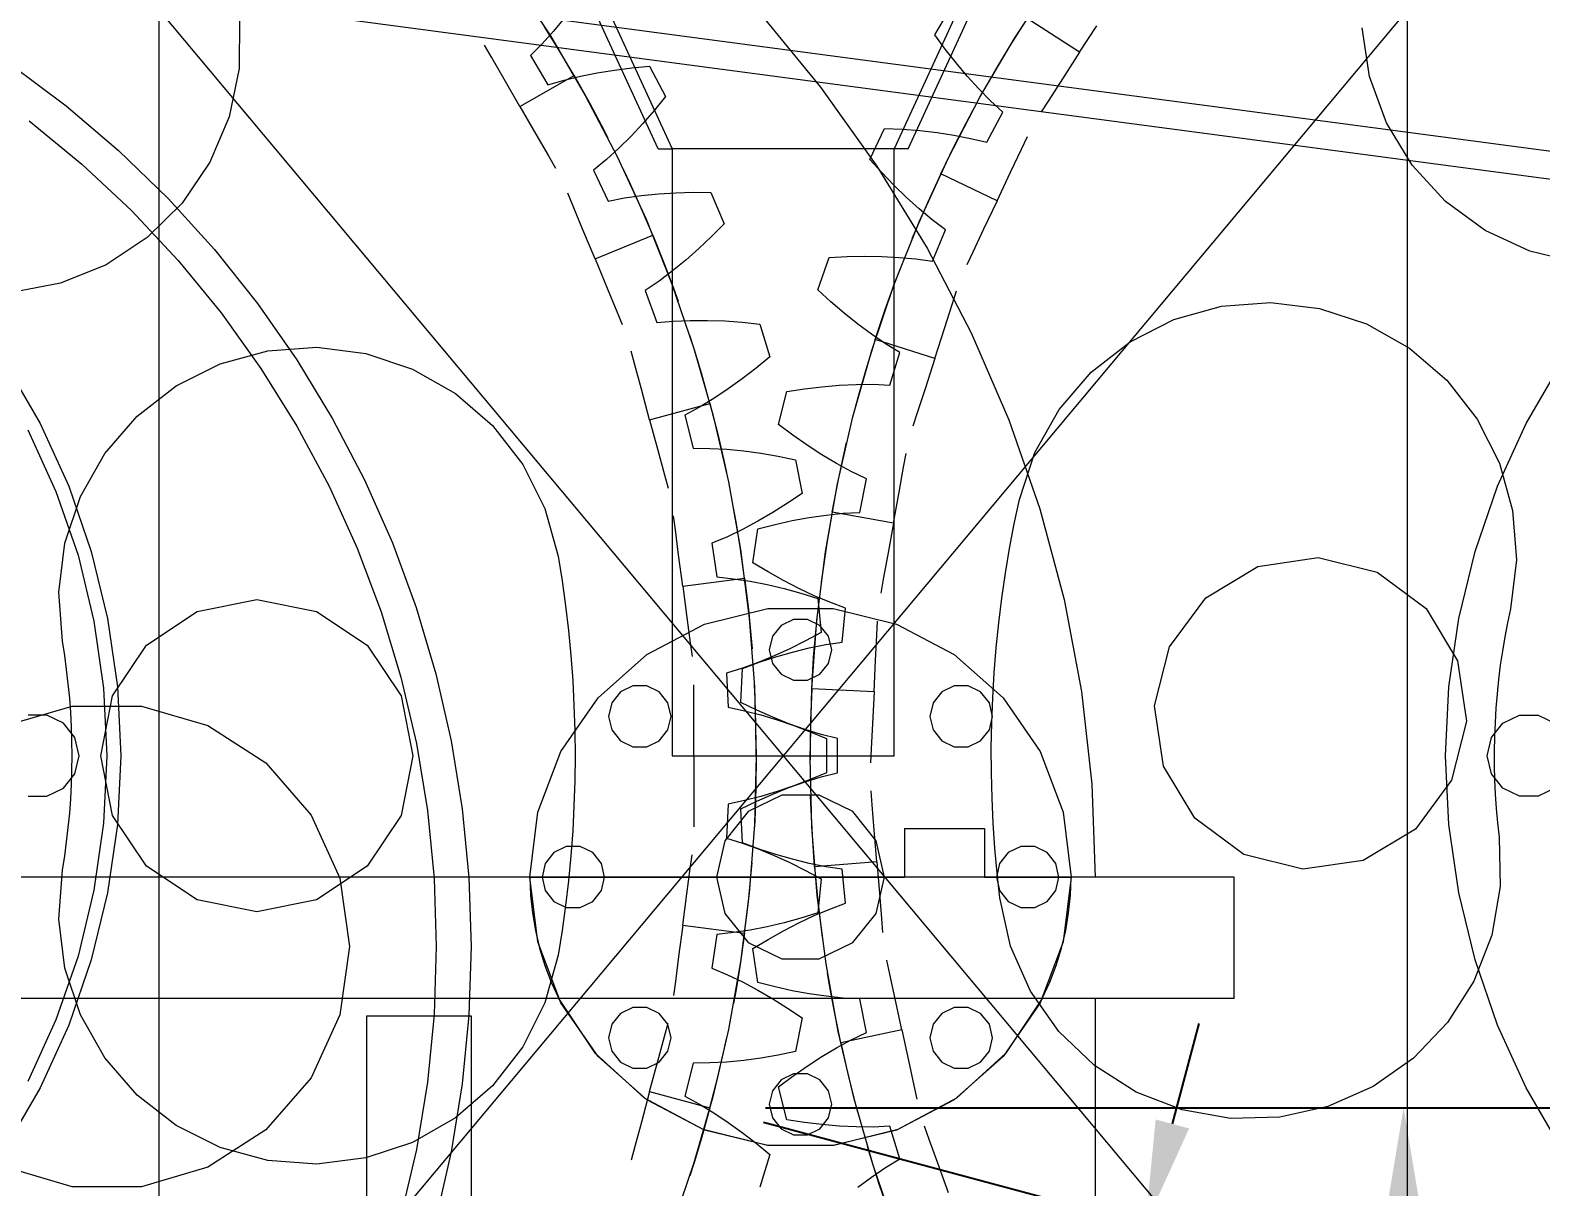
# Model space of a CAD drawing. Header units: millimetres. Extents: x -191664 to 191490, y -197311 to 10263.
# Drawn here: x 882.9 to 1318.4, y -183889.3 to -183555.8 of the extents above; entities that cross this region are included whole.
import ezdxf

# ---------------------------------------------------------------- set-up
doc = ezdxf.new("R2010")
doc.units = ezdxf.units.MM
doc.layers.add('R15_COTAS_TRANSPORTE_P', color=1, linetype='Continuous', lineweight=0)
doc.layers.add('R15_PRENSA_RECEPCION_P', color=2, linetype='Continuous', lineweight=0)
doc.dimstyles.new('PLANTA_20', dxfattribs={"dimtxt": 50, "dimasz": 30, "dimexe": 30, "dimexo": 16, "dimgap": 20, "dimtad": 1, "dimtih": 1, "dimtoh": 1, "dimdec": 1, "dimzin": 0, "dimdsep": 46, "dimcen": 0.09, "dimadec": 0, "dimazin": 0, "dimtfac": 1, "dimtdec": 4, "dimtofl": 0, "dimtmove": 0, "dimatfit": 3, "dimfxl": 1, "dimtolj": 1, "dimtzin": 0, "dimarcsym": 0})

# ---------------------------------------------------------------- blocks, each defined once
blk = doc.blocks.new('*D127')
at = {"layer": 'Defpoints', "color": 0, "transparency": 16777216}
for p in [(1078.88, -183866.52), (1078.88, -184220), (1278.88, -184220)]:
    blk.add_point(p, dxfattribs=at)
at = {"layer": 'R15_COTAS_TRANSPORTE_P', "color": 0, "lineweight": -2, "transparency": 16777216}
for p, q in [((1094.88, -183866.52), (1308.88, -183866.52)), ((1278.88, -183896.52), (1278.88, -184190)), ((1094.88, -184220), (1308.88, -184220))]:
    blk.add_line(p, q, dxfattribs=at)
at = {"layer": 'R15_COTAS_TRANSPORTE_P', "color": 0, "transparency": 16777216}
for points in [[(1273.88, -183896.52), (1283.88, -183896.52), (1278.88, -183866.52)], [(1273.88, -184190), (1283.88, -184190), (1278.88, -184220)]]:
    blk.add_solid(points, dxfattribs=at)
blk = doc.blocks.new('*D128')
at = {"layer": 'Defpoints', "color": 0, "transparency": 16777216}
for p in [(1078.88, -183866.52), (1063.36, -183924.48), (1188.93, -183958.12)]:
    blk.add_point(p, dxfattribs=at)
at = {"layer": 'R15_COTAS_TRANSPORTE_P', "color": 0, "lineweight": -2, "transparency": 16777216}
for p, q in [((1212.22, -183871.19), (1219.98, -183842.21)), ((1094.34, -183870.66), (1233.43, -183907.93)), ((1078.81, -183928.62), (1217.9, -183965.89)), ((1181.16, -183987.1), (1173.4, -184016.08))]:
    blk.add_line(p, q, dxfattribs=at)
at = {"layer": 'R15_COTAS_TRANSPORTE_P', "color": 0, "transparency": 16777216}
for points in [[(1207.39, -183869.9), (1217.05, -183872.48), (1204.45, -183900.17)], [(1176.33, -183985.81), (1185.99, -183988.4), (1188.93, -183958.12)]]:
    blk.add_solid(points, dxfattribs=at)
blk = doc.blocks.new('*D129')
at = {"layer": 'Defpoints', "color": 0, "transparency": 16777216}
for p in [(1078.88, -183866.52), (1078.88, -183924.48), (1358.88, -183924.48)]:
    blk.add_point(p, dxfattribs=at)
at = {"layer": 'R15_COTAS_TRANSPORTE_P', "color": 0, "lineweight": -2, "transparency": 16777216}
for p, q in [((1358.88, -183836.52), (1358.88, -183806.52)), ((1094.88, -183866.52), (1388.88, -183866.52)), ((1094.88, -183924.48), (1388.88, -183924.48)), ((1358.88, -183954.48), (1358.88, -183984.48))]:
    blk.add_line(p, q, dxfattribs=at)
at = {"layer": 'R15_COTAS_TRANSPORTE_P', "color": 0, "transparency": 16777216}
for points in [[(1353.88, -183836.52), (1363.88, -183836.52), (1358.88, -183866.52)], [(1353.88, -183954.48), (1363.88, -183954.48), (1358.88, -183924.48)]]:
    blk.add_solid(points, dxfattribs=at)
blk = doc.blocks.new('*D131')
at = {"layer": 'Defpoints', "color": 0, "transparency": 16777216}
for p in [(1100, -183968.15), (1139.8, -184162.66), (1104.62, -184212), (1304.62, -184212), (1304.62, -184212)]:
    blk.add_point(p, dxfattribs=at)
at = {"layer": 'R15_COTAS_TRANSPORTE_P', "color": 0, "lineweight": -2, "transparency": 16777216}
blk.add_arc((1304.62, -184212), 172.05, 140.0034, 169.9966, dxfattribs=at)
at = {"layer": 'R15_COTAS_TRANSPORTE_P', "color": 0, "transparency": 16777216}
for points in [[(1169.28, -184097.88), (1176.35, -184104.95), (1194.03, -184080.2)], [(1140.17, -184182.55), (1130.2, -184181.68), (1132.57, -184212)]]:
    blk.add_solid(points, dxfattribs=at)
blk = doc.blocks.new('*D133')
at = {"layer": 'Defpoints', "color": 0, "transparency": 16777216}
for p in [(439.69, -194147.98), (217.89, -194406.09), (-500, -194490), (-500, -194490), (500, -194490)]:
    blk.add_point(p, dxfattribs=at)
at = {"layer": 'R15_COTAS_TRANSPORTE_P', "color": 0, "lineweight": -2, "transparency": 16777216}
blk.add_arc((-500, -194490), 722.77, 2.37834, 17.62166, dxfattribs=at)
at = {"layer": 'R15_COTAS_TRANSPORTE_P', "color": 0, "transparency": 16777216}
for points in [[(184.12, -194272.81), (193.59, -194269.58), (179.18, -194242.8)], [(227.15, -194459.9), (217.15, -194460.11), (222.77, -194490)]]:
    blk.add_solid(points, dxfattribs=at)

msp = doc.modelspace()

# ---------------------------------------------------------------- linework, layer by layer
at = {"layer": 'R15_PRENSA_RECEPCION_P', "color": 8, "true_color": 0x6f7d84}
for p, q in [((1064, -183590), (981, -183410)), ((985, -183410), (1068, -183590)), ((1215, -183410), (1132, -183590)), ((1136, -183590), (1219, -183410)), ((1064, -183590), (1068, -183590)), ((1132, -183590), (1068, -183590)), ((1068, -183590), (1068, -183765)), ((1136, -183590), (1132, -183590)), ((1132, -183765), (1132, -183590)), ((1068, -183765), (1132, -183765))]:
    msp.add_line(p, q, dxfattribs=at)
at = {"layer": 'R15_PRENSA_RECEPCION_P', "color": 117, "true_color": 0x376c5b}
for p, q in [((2486.98, -183745.52), (740.67, -183513.69)), ((2485.92, -183753.45), (739.61, -183521.62))]:
    msp.add_line(p, q, dxfattribs=at)
at = {"layer": 'R15_PRENSA_RECEPCION_P', "color": 9, "true_color": 0xb9c3c2}
for p, q in [((1021.94, -183540.92), (1032.88, -183557.51)), ((1166.79, -183558.04), (1177.7, -183541.43)), ((920, -183550), (920, -183980)), ((920, -183550), (1280, -183980)), ((1280, -183550), (920, -183980)), ((1036.92, -183552.31), (1033.78, -183556.12)), ((1143.68, -183557.18), (1148.75, -183548.72)), ((1280, -183980), (1280, -183550)), ((943.21, -183552.66), (943.12, -183566.87)), ((1033.78, -183556.12), (1030.52, -183559.75)), ((1035.05, -183561.04), (1031.19, -183554.83)), ((1170.33, -183552.44), (1165.49, -183560.16)), ((1185.46, -183562.2), (1170.33, -183552.44)), ((1185.46, -183562.2), (1190.4, -183554.54)), ((1269.07, -183569.23), (1266.9, -183555.18)), ((1015.9, -183563.66), (1013.87, -183560.14)), ((1030.52, -183559.75), (1027.13, -183563.18)), ((1032.88, -183557.51), (1042.96, -183574.64)), ((1146.71, -183561.3), (1143.68, -183557.18)), ((1156.74, -183575.18), (1166.79, -183558.04)), ((1165.49, -183560.16), (1161.73, -183566.43)), ((1019.55, -183569.98), (1015.9, -183563.66)), ((1027.13, -183563.18), (1032.19, -183571.63)), ((1039.7, -183568.88), (1035.05, -183561.04)), ((1149.83, -183565.28), (1146.71, -183561.3)), ((1153.05, -183569.1), (1149.83, -183565.28)), ((1185.46, -183562.2), (1180.52, -183569.85)), ((877.36, -183565.75), (893.28, -183577.63)), ((943.12, -183566.87), (940.26, -183580.79)), ((1024.11, -183577.88), (1039.7, -183568.88)), ((1036.82, -183570.26), (1041.56, -183569.1)), ((1039.7, -183568.88), (1044.16, -183576.82)), ((1041.56, -183569.1), (1046.4, -183568.13)), ((1046.4, -183568.13), (1051.33, -183567.33)), ((1051.33, -183567.33), (1056.35, -183566.69)), ((1056.35, -183566.69), (1061.44, -183566.21)), ((1061.44, -183566.21), (1066.09, -183574.91)), ((1156.37, -183572.75), (1153.05, -183569.1)), ((1161.73, -183566.43), (1159.69, -183569.94)), ((1273.94, -183582.58), (1269.07, -183569.23)), ((1024.11, -183577.88), (1019.55, -183569.98)), ((1032.19, -183571.63), (1036.82, -183570.26)), ((1159.81, -183576.22), (1156.37, -183572.75)), ((1180.52, -183569.85), (1176.57, -183576)), ((893.28, -183577.63), (908.41, -183590.51)), ((1024.11, -183577.88), (1028.67, -183585.77)), ((1042.96, -183574.64), (1052.16, -183592.26)), ((1044.16, -183576.82), (1047.61, -183583.27)), ((1066.09, -183574.91), (1062.86, -183578.88)), ((1147.56, -183592.81), (1156.74, -183575.18)), ((1163.36, -183579.48), (1159.81, -183576.22)), ((1176.57, -183576), (1174.37, -183579.4)), ((882.63, -183581.99), (897.8, -183594.45)), ((940.26, -183580.79), (934.74, -183593.89)), ((1059.55, -183582.7), (1056.14, -183586.36)), ((1062.86, -183578.88), (1059.55, -183582.7)), ((1149.4, -183589.1), (1152.74, -183582.6)), ((1152.74, -183582.6), (1154.65, -183579.01)), ((1158.72, -183588.16), (1163.36, -183579.48)), ((1281.33, -183594.72), (1273.94, -183582.58)), ((1028.67, -183585.77), (1032.32, -183592.09)), ((1047.61, -183583.27), (1049.47, -183586.87)), ((1056.14, -183586.36), (1052.65, -183589.84)), ((1125.02, -183593.1), (1129.24, -183584.19)), ((1129.24, -183584.19), (1134.35, -183584.42)), ((1134.35, -183584.42), (1139.39, -183584.8)), ((1139.39, -183584.8), (1144.36, -183585.36)), ((1144.36, -183585.36), (1149.24, -183586.09)), ((1149.24, -183586.09), (1154.03, -183587.02)), ((1154.03, -183587.02), (1158.72, -183588.16)), ((1168.7, -183590.15), (1170.44, -183586.48)), ((908.41, -183590.51), (922.69, -183604.34)), ((1052.65, -183589.84), (1049.05, -183593.14)), ((1145.41, -183597.29), (1149.4, -183589.1)), ((1165.58, -183596.75), (1168.7, -183590.15)), ((897.8, -183594.45), (912.13, -183607.87)), ((934.74, -183593.89), (926.76, -183605.66)), ((1032.32, -183592.09), (1034.35, -183595.61)), ((1049.05, -183593.14), (1045.34, -183596.22)), ((1052.16, -183592.26), (1060.46, -183610.31)), ((1128.44, -183596.91), (1125.02, -183593.1)), ((1139.29, -183610.88), (1147.56, -183592.81)), ((1290.94, -183605.19), (1281.33, -183594.72)), ((1045.34, -183596.22), (1049.55, -183605.12)), ((1055.79, -183599.86), (1054.06, -183596.18)), ((1058.81, -183606.51), (1055.79, -183599.86)), ((1131.94, -183600.56), (1128.44, -183596.91)), ((1145.41, -183597.29), (1141.61, -183605.57)), ((1161.68, -183604.99), (1145.41, -183597.29)), ((1161.68, -183604.99), (1165.58, -183596.75)), ((922.69, -183604.34), (936.05, -183619.05)), ((1039.48, -183606.61), (1037.93, -183602.87)), ((1049.55, -183605.12), (1054.28, -183604.21)), ((1054.28, -183604.21), (1059.11, -183603.52)), ((1059.11, -183603.52), (1064.03, -183603.03)), ((1064.03, -183603.03), (1069.02, -183602.72)), ((1069.02, -183602.72), (1074.07, -183602.58)), ((1074.07, -183602.58), (1079.19, -183602.6)), ((1079.19, -183602.6), (1082.96, -183611.71)), ((1135.52, -183604.05), (1131.94, -183600.56)), ((1139.18, -183607.36), (1135.52, -183604.05)), ((912.13, -183607.87), (925.55, -183622.2)), ((926.76, -183605.66), (916.65, -183615.64)), ((1042.28, -183613.36), (1039.48, -183606.61)), ((1062.39, -183614.89), (1058.81, -183606.51)), ((1141.61, -183605.57), (1138.7, -183612.28)), ((1142.94, -183610.47), (1139.18, -183607.36)), ((1161.68, -183604.99), (1157.79, -183613.22)), ((1302.41, -183613.58), (1290.94, -183605.19)), ((1060.46, -183610.31), (1067.83, -183628.77)), ((1082.96, -183611.71), (1079.36, -183615.34)), ((1131.95, -183629.35), (1139.29, -183610.88)), ((1138.7, -183612.28), (1137.14, -183616.03)), ((1146.8, -183613.37), (1142.94, -183610.47)), ((1157.79, -183613.22), (1154.66, -183619.83)), ((916.65, -183615.64), (904.78, -183623.46)), ((1045.76, -183621.78), (1042.28, -183613.36)), ((1045.76, -183621.78), (1062.39, -183614.89)), ((1062.39, -183614.89), (1065.78, -183623.35)), ((1079.36, -183615.34), (1075.69, -183618.82)), ((1143.03, -183622.47), (1146.8, -183613.37)), ((1315.3, -183619.58), (1302.41, -183613.58)), ((936.05, -183619.05), (948.44, -183634.59)), ((1045.76, -183621.78), (1049.25, -183630.2)), ((1075.69, -183618.82), (1071.94, -183622.13)), ((1109.98, -183630.69), (1113.3, -183621.4)), ((1113.3, -183621.4), (1118.41, -183621.13)), ((1118.41, -183621.13), (1123.46, -183621.02)), ((1123.46, -183621.02), (1128.46, -183621.08)), ((1128.46, -183621.08), (1133.39, -183621.33)), ((1133.39, -183621.33), (1138.25, -183621.79)), ((1138.25, -183621.79), (1143.03, -183622.47)), ((1154.66, -183619.83), (1152.93, -183623.5)), ((1329.1, -183622.94), (1315.3, -183619.58)), ((904.78, -183623.46), (891.62, -183628.82)), ((925.55, -183622.2), (938.01, -183637.37)), ((1068.12, -183625.25), (1064.21, -183628.18)), ((1065.78, -183623.35), (1068.36, -183630.19)), ((1071.94, -183622.13), (1068.12, -183625.25)), ((1131.9, -183629.48), (1133.33, -183625.68)), ((891.62, -183628.82), (877.66, -183631.5)), ((1049.25, -183630.2), (1052.04, -183636.95)), ((1064.21, -183628.18), (1060.22, -183630.88)), ((1067.83, -183628.77), (1074.26, -183647.57)), ((1068.36, -183630.19), (1069.73, -183634.01)), ((1113.75, -183634.14), (1109.98, -183630.69)), ((1125.55, -183648.17), (1131.95, -183629.35)), ((1129.44, -183636.37), (1131.9, -183629.48)), ((948.44, -183634.59), (959.81, -183650.88)), ((1060.22, -183630.88), (1063.54, -183640.16)), ((1117.59, -183637.43), (1113.75, -183634.14)), ((1146.48, -183641.84), (1148.71, -183634.88)), ((1148.71, -183634.88), (1149.95, -183631.02)), ((1226.37, -183635.45), (1240.54, -183634.38)), ((1240.54, -183634.38), (1254.65, -183636.09)), ((938.01, -183637.37), (949.44, -183653.33)), ((1052.04, -183636.95), (1053.6, -183640.7)), ((1121.5, -183640.55), (1117.59, -183637.43)), ((1126.55, -183645.01), (1129.44, -183636.37)), ((1200, -183645.68), (1212.68, -183639.27)), ((1212.68, -183639.27), (1226.37, -183635.45)), ((1254.65, -183636.09), (1268.15, -183640.53)), ((1063.54, -183640.16), (1068.34, -183639.71)), ((1068.34, -183639.71), (1073.21, -183639.5)), ((1073.21, -183639.5), (1078.15, -183639.49)), ((1078.15, -183639.49), (1083.15, -183639.67)), ((1083.15, -183639.67), (1088.19, -183640.02)), ((1088.19, -183640.02), (1093.28, -183640.55)), ((1093.28, -183640.55), (1096.14, -183649.98)), ((1125.47, -183643.48), (1121.5, -183640.55)), ((1129.51, -183646.22), (1125.47, -183643.48)), ((1143.69, -183650.52), (1146.48, -183641.84)), ((1268.15, -183640.53), (1280.53, -183647.51)), ((951.38, -183648.29), (965.55, -183647.27)), ((965.55, -183647.27), (979.66, -183649.03)), ((1074.3, -183647.71), (1073.07, -183643.84)), ((1074.26, -183647.57), (1079.73, -183666.68)), ((1076.42, -183654.7), (1074.3, -183647.71)), ((1126.55, -183645.01), (1123.87, -183653.72)), ((1143.69, -183650.52), (1126.55, -183645.01)), ((1133.64, -183648.72), (1129.51, -183646.22)), ((1188.81, -183654.44), (1200, -183645.68)), ((1280.53, -183647.51), (1291.31, -183656.78)), ((875.82, -183652.01), (885.77, -183669.23)), ((924.97, -183658.42), (937.67, -183652.05)), ((937.67, -183652.05), (951.38, -183648.29)), ((959.81, -183650.88), (970.11, -183667.88)), ((979.66, -183649.03), (993.14, -183653.52)), ((1057.25, -183652.28), (1056.2, -183648.36)), ((1059.14, -183659.34), (1057.25, -183652.28)), ((1096.14, -183649.98), (1092.2, -183653.25)), ((1120.12, -183667.28), (1125.55, -183648.17)), ((1130.78, -183658.14), (1133.64, -183648.72)), ((1143.69, -183650.52), (1140.9, -183659.19)), ((1314.23, -183669.23), (1324.18, -183652.01)), ((949.44, -183653.33), (959.81, -183670)), ((993.14, -183653.52), (1005.5, -183660.54)), ((1078.88, -183663.48), (1076.42, -183654.7)), ((1088.21, -183656.35), (1084.15, -183659.27)), ((1092.2, -183653.25), (1088.21, -183656.35)), ((1123.87, -183653.72), (1121.86, -183660.75)), ((1179.54, -183665.22), (1188.81, -183654.44)), ((1291.31, -183656.78), (1300.08, -183667.96)), ((913.75, -183667.15), (924.97, -183658.42)), ((1005.5, -183660.54), (1016.24, -183669.85)), ((1061.5, -183668.14), (1059.14, -183659.34)), ((1084.15, -183659.27), (1080.04, -183662.01)), ((1098.69, -183669.56), (1101.09, -183659.99)), ((1101.09, -183659.99), (1106.14, -183659.22)), ((1106.14, -183659.22), (1111.16, -183658.62)), ((1111.16, -183658.62), (1116.14, -183658.19)), ((1116.14, -183658.19), (1121.08, -183657.96)), ((1121.86, -183660.75), (1120.8, -183664.66)), ((1121.08, -183657.96), (1125.96, -183657.93)), ((1125.96, -183657.93), (1130.78, -183658.14)), ((1140.9, -183659.19), (1138.67, -183666.15)), ((1061.5, -183668.14), (1078.88, -183663.48)), ((1075.87, -183664.54), (1071.63, -183666.84)), ((1080.04, -183662.01), (1075.87, -183664.54)), ((1078.88, -183663.48), (1081.14, -183672.31)), ((1172.56, -183677.6), (1179.54, -183665.22)), ((885.77, -183669.23), (894.03, -183687.32)), ((904.44, -183677.89), (913.75, -183667.15)), ((970.11, -183667.88), (979.3, -183685.5)), ((1016.24, -183669.85), (1024.97, -183681.07)), ((1061.5, -183668.14), (1063.86, -183676.94)), ((1071.63, -183666.84), (1074.02, -183676.39)), ((1079.73, -183666.68), (1084.22, -183686.04)), ((1102.79, -183672.63), (1098.69, -183669.56)), ((1115.65, -183686.65), (1120.12, -183667.28)), ((1138.67, -183666.15), (1137.43, -183670.01)), ((1300.08, -183667.96), (1306.49, -183680.65)), ((1305.97, -183687.32), (1314.23, -183669.23)), ((882.21, -183671.06), (890.32, -183688.81)), ((959.81, -183670), (969.06, -183687.31)), ((1081.14, -183672.31), (1082.8, -183679.43)), ((1106.93, -183675.52), (1102.79, -183672.63)), ((897.42, -183690.24), (904.44, -183677.89)), ((1063.86, -183676.94), (1065.75, -183684)), ((1074.02, -183676.39), (1078.84, -183676.42)), ((1078.84, -183676.42), (1083.72, -183676.68)), ((1083.72, -183676.68), (1088.63, -183677.16)), ((1088.63, -183677.16), (1093.59, -183677.83)), ((1093.59, -183677.83), (1098.57, -183678.67)), ((1111.12, -183678.25), (1106.93, -183675.52)), ((1115.36, -183680.78), (1111.12, -183678.25)), ((1117.36, -183678.69), (1118.28, -183674.73)), ((1134.73, -183681.85), (1135.46, -183677.86)), ((1168.13, -183691.1), (1172.56, -183677.6)), ((1024.97, -183681.07), (1031.33, -183693.77)), ((1082.8, -183679.43), (1083.67, -183683.39)), ((1098.57, -183678.67), (1103.58, -183679.7)), ((1103.58, -183679.7), (1105.51, -183689.37)), ((1119.65, -183683.1), (1115.36, -183680.78)), ((1115.82, -183685.83), (1117.36, -183678.69)), ((1133.43, -183689.04), (1134.73, -183681.85)), ((1306.49, -183680.65), (1310.3, -183694.34)), ((894.03, -183687.32), (900.53, -183706.12)), ((969.06, -183687.31), (977.16, -183705.19)), ((979.3, -183685.5), (987.34, -183703.67)), ((1065.75, -183684), (1066.8, -183687.91)), ((1084.22, -183686.04), (1087.73, -183705.6)), ((1112.18, -183706.22), (1115.65, -183686.65)), ((1114.09, -183694.78), (1115.82, -183685.83)), ((1124, -183685.19), (1119.65, -183683.1)), ((1122.08, -183694.85), (1124, -183685.19)), ((1299.47, -183706.12), (1305.97, -183687.32)), ((890.32, -183688.81), (896.7, -183707.24)), ((892.93, -183703.73), (897.42, -183690.24)), ((1105.51, -183689.37), (1101.27, -183692.23)), ((1131.8, -183698), (1133.43, -183689.04)), ((1166.63, -183698.17), (1168.13, -183691.1)), ((1031.33, -183693.77), (1035.1, -183707.48)), ((1068.91, -183699.87), (1068.38, -183695.85)), ((1086.41, -183697.57), (1085.69, -183693.57)), ((1096.99, -183694.92), (1092.67, -183697.43)), ((1101.27, -183692.23), (1096.99, -183694.92)), ((1107.52, -183696.33), (1112.41, -183695.62)), ((1112.41, -183695.62), (1117.27, -183695.11)), ((1114.09, -183694.78), (1112.56, -183703.76)), ((1131.8, -183698), (1114.09, -183694.78)), ((1117.27, -183695.11), (1122.08, -183694.85)), ((1310.3, -183694.34), (1311.38, -183708.51)), ((1069.86, -183707.12), (1068.91, -183699.87)), ((1088.31, -183699.75), (1083.91, -183701.86)), ((1087.6, -183704.78), (1086.41, -183697.57)), ((1092.67, -183697.43), (1088.31, -183699.75)), ((1091.27, -183709.36), (1092.72, -183699.6)), ((1092.72, -183699.6), (1097.67, -183698.34)), ((1097.67, -183698.34), (1102.61, -183697.24)), ((1102.61, -183697.24), (1107.52, -183696.33)), ((1131.8, -183698), (1130.16, -183706.97)), ((1165.29, -183705.27), (1166.63, -183698.17)), ((891.17, -183717.83), (892.93, -183703.73)), ((987.34, -183703.67), (994.21, -183722.32)), ((1083.91, -183701.86), (1079.46, -183703.73)), ((1079.46, -183703.73), (1080.91, -183713.48)), ((1112.56, -183703.76), (1111.49, -183711)), ((896.7, -183707.24), (901.3, -183726.2)), ((900.53, -183706.12), (905.22, -183725.45)), ((977.16, -183705.19), (984.08, -183723.57)), ((1035.1, -183707.48), (1036.25, -183714.61)), ((1071.05, -183716.15), (1069.86, -183707.12)), ((1088.89, -183713.8), (1087.6, -183704.78)), ((1087.73, -183705.6), (1090.24, -183725.32)), ((1109.7, -183725.93), (1112.18, -183706.22)), ((1130.16, -183706.97), (1128.86, -183714.16)), ((1164.09, -183712.4), (1165.29, -183705.27)), ((1236.89, -183710.45), (1254.26, -183707.87)), ((1254.26, -183707.87), (1271.29, -183712.14)), ((1294.78, -183725.45), (1299.47, -183706.12)), ((1311.38, -183708.51), (1309.66, -183722.62)), ((1095.65, -183712), (1091.27, -183709.36)), ((1100.05, -183714.48), (1095.65, -183712)), ((1111.49, -183711), (1110.95, -183715.02)), ((1163.05, -183719.55), (1164.09, -183712.4)), ((1221.83, -183719.48), (1236.89, -183710.45)), ((1271.29, -183712.14), (1285.39, -183722.6)), ((1036.25, -183714.61), (1037.24, -183721.77)), ((1071.05, -183716.15), (1088.89, -183713.8)), ((1071.05, -183716.15), (1072.24, -183725.18)), ((1080.91, -183713.48), (1085.7, -183713.98)), ((1085.7, -183713.98), (1090.53, -183714.72)), ((1088.89, -183713.8), (1089.98, -183722.85)), ((1090.53, -183714.72), (1095.37, -183715.67)), ((1095.37, -183715.67), (1100.24, -183716.82)), ((1104.49, -183716.78), (1100.05, -183714.48)), ((1100.24, -183716.82), (1105.11, -183718.16)), ((1108.96, -183718.88), (1104.49, -183716.78)), ((1128.86, -183714.16), (1128.13, -183718.15)), ((892.19, -183732.01), (891.17, -183717.83)), ((931.03, -183723.43), (948.25, -183720)), ((948.25, -183720), (965.47, -183723.43)), ((1037.24, -183721.77), (1038.08, -183728.94)), ((1105.11, -183718.16), (1110, -183719.66)), ((1113.46, -183720.78), (1108.96, -183718.88)), ((1110, -183719.66), (1110.97, -183729.48)), ((1117.99, -183722.43), (1113.46, -183720.78)), ((1162.16, -183726.72), (1163.05, -183719.55)), ((1211.37, -183733.58), (1221.83, -183719.48)), ((901.3, -183726.2), (904.07, -183745.51)), ((905.22, -183725.45), (908.05, -183745.13)), ((916.43, -183733.18), (931.03, -183723.43)), ((965.47, -183723.43), (980.07, -183733.18)), ((984.08, -183723.57), (989.78, -183742.35)), ((994.21, -183722.32), (999.86, -183741.37)), ((1072.24, -183725.18), (1073.19, -183732.43)), ((1089.98, -183722.85), (1090.7, -183730.12)), ((1090.24, -183725.32), (1091.75, -183745.13)), ((1108.22, -183745.75), (1109.7, -183725.93)), ((1109.37, -183729.37), (1109.76, -183725.33)), ((1117.02, -183732.23), (1117.99, -183722.43)), ((1127.01, -183730.24), (1127.21, -183726.19)), ((1285.39, -183722.6), (1294.42, -183737.66)), ((1291.95, -183745.13), (1294.78, -183725.45)), ((1309.66, -183722.62), (1308.8, -183726.67)), ((1038.08, -183728.94), (1038.77, -183736.13)), ((1090.7, -183730.12), (1091.04, -183734.17)), ((1110.97, -183729.48), (1106.47, -183731.91)), ((1108.78, -183736.66), (1109.37, -183729.37)), ((1126.65, -183737.54), (1127.01, -183730.24)), ((1161.43, -183733.9), (1162.16, -183726.72)), ((1308.03, -183730.74), (1307.35, -183734.83)), ((1308.8, -183726.67), (1308.03, -183730.74)), ((892.85, -183736.1), (892.19, -183732.01)), ((906.68, -183747.78), (916.43, -183733.18)), ((980.07, -183733.18), (989.82, -183747.78)), ((1073.19, -183732.43), (1073.72, -183736.45)), ((1101.94, -183734.17), (1097.4, -183736.25)), ((1097.88, -183736.52), (1102.68, -183735.13)), ((1106.47, -183731.91), (1101.94, -183734.17)), ((1102.68, -183735.13), (1107.48, -183733.94)), ((1107.48, -183733.94), (1112.26, -183732.96)), ((1112.26, -183732.96), (1117.02, -183732.23)), ((1160.84, -183741.11), (1161.43, -183733.9)), ((1207.1, -183750.61), (1211.37, -183733.58)), ((1307.35, -183734.83), (1306.75, -183738.93)), ((893.42, -183740.2), (892.85, -183736.1)), ((1038.77, -183736.13), (1039.31, -183743.34)), ((1092.83, -183738.13), (1088.25, -183739.8)), ((1088.27, -183739.84), (1093.08, -183738.09)), ((1097.4, -183736.25), (1092.83, -183738.13)), ((1093.08, -183738.09), (1097.88, -183736.52)), ((1108.22, -183745.75), (1108.78, -183736.66)), ((1126.2, -183746.64), (1126.65, -183737.54)), ((1294.42, -183737.66), (1296.99, -183755.03)), ((1306.75, -183738.93), (1306.24, -183743.04)), ((893.9, -183744.32), (893.42, -183740.2)), ((989.78, -183742.35), (994.24, -183761.47)), ((999.86, -183741.37), (1004.28, -183760.74)), ((1039.31, -183743.34), (1039.69, -183750.55)), ((1088.25, -183739.8), (1083.64, -183741.22)), ((1083.64, -183741.22), (1084.12, -183751.06)), ((1087.78, -183749.69), (1088.27, -183739.84)), ((1160.41, -183748.32), (1160.84, -183741.11)), ((1306.24, -183743.04), (1305.82, -183747.17)), ((894.3, -183748.44), (893.9, -183744.32)), ((903.25, -183765), (906.68, -183747.78)), ((904.07, -183745.51), (905, -183765)), ((908.05, -183745.13), (909, -183765)), ((989.82, -183747.78), (993.25, -183765)), ((1074.25, -183748.58), (1074.25, -183744.53)), ((1091.91, -183748.58), (1091.72, -183744.53)), ((1091.75, -183745.13), (1092.25, -183765)), ((1107.75, -183765.62), (1108.22, -183745.75)), ((1108.22, -183745.75), (1107.88, -183754.86)), ((1126.2, -183746.64), (1108.22, -183745.75)), ((1126.2, -183746.64), (1125.75, -183755.74)), ((1291, -183765), (1291.95, -183745.13)), ((1305.82, -183747.17), (1305.48, -183751.3)), ((875.92, -183756.33), (895.04, -183750.71)), ((894.6, -183752.58), (894.3, -183748.44)), ((894.82, -183756.71), (894.6, -183752.58)), ((895.04, -183750.71), (914.96, -183750.71)), ((914.96, -183750.71), (934.08, -183756.33)), ((1039.69, -183750.55), (1039.92, -183757.78)), ((1074.25, -183755.89), (1074.25, -183748.58)), ((1084.12, -183751.06), (1088.85, -183752.03)), ((1092.4, -183751.89), (1087.78, -183749.69)), ((1088.85, -183752.03), (1093.57, -183753.24)), ((1092.14, -183755.89), (1091.91, -183748.58)), ((1097.03, -183753.93), (1092.4, -183751.89)), ((1160.13, -183755.54), (1160.41, -183748.32)), ((1209.68, -183767.98), (1207.1, -183750.61)), ((1305.48, -183751.3), (1305.23, -183755.43)), ((887.67, -183753.3), (882.33, -183753.3)), ((892.48, -183755.62), (887.67, -183753.3)), ((895.81, -183759.79), (892.48, -183755.62)), ((894.96, -183760.86), (894.82, -183756.71)), ((934.08, -183756.33), (950.84, -183767.1)), ((1074.25, -183765), (1074.25, -183755.89)), ((1092.25, -183765), (1092.14, -183755.89)), ((1093.57, -183753.24), (1098.3, -183754.66)), ((1101.67, -183755.78), (1097.03, -183753.93)), ((1098.3, -183754.66), (1103.03, -183756.29)), ((1106.32, -183757.44), (1101.67, -183755.78)), ((1103.03, -183756.29), (1107.75, -183758.09)), ((1107.88, -183754.86), (1107.76, -183762.17)), ((1125.75, -183755.74), (1125.4, -183763.04)), ((1160.01, -183762.76), (1160.13, -183755.54)), ((1296.99, -183755.03), (1292.73, -183772.06)), ((1304.19, -183759.79), (1307.52, -183755.62)), ((1305.23, -183755.43), (1305.08, -183759.57)), ((1307.52, -183755.62), (1312.33, -183753.3)), ((1312.33, -183753.3), (1317.67, -183753.3)), ((1317.67, -183753.3), (1322.48, -183755.62)), ((895, -183765), (894.96, -183760.86)), ((897, -183765), (895.81, -183759.79)), ((1004.28, -183760.74), (1007.45, -183780.36)), ((1039.92, -183757.78), (1040, -183765)), ((1110.99, -183758.88), (1106.32, -183757.44)), ((1107.75, -183758.09), (1112.47, -183760.07)), ((1115.66, -183760.08), (1110.99, -183758.88)), ((1112.47, -183760.07), (1112.47, -183769.93)), ((1115.66, -183769.92), (1115.66, -183760.08)), ((1303, -183765), (1304.19, -183759.79)), ((1305.08, -183759.57), (1305, -183763.72)), ((894.96, -183769.14), (895, -183765)), ((895.81, -183770.21), (897, -183765)), ((906.68, -183782.22), (903.25, -183765)), ((905, -183765), (904.07, -183784.49)), ((909, -183765), (908.05, -183784.87)), ((993.25, -183765), (989.82, -183782.22)), ((994.24, -183761.47), (997.43, -183780.84)), ((1040, -183765), (1039.92, -183772.22)), ((1074.25, -183765), (1092.25, -183765)), ((1074.25, -183765), (1074.25, -183774.11)), ((1092.25, -183765), (1091.75, -183784.87)), ((1092.25, -183765), (1092.14, -183774.11)), ((1107.76, -183762.17), (1107.75, -183766.23)), ((1108.29, -183785.49), (1107.75, -183765.62)), ((1125.4, -183763.04), (1125.2, -183767.09)), ((1160.04, -183769.99), (1160.01, -183762.76)), ((1291.95, -183784.87), (1291, -183765)), ((1304.19, -183770.21), (1303, -183765)), ((1305, -183763.72), (1305.02, -183767.86)), ((894.82, -183773.29), (894.96, -183769.14)), ((950.84, -183767.1), (963.89, -183782.16)), ((1112.47, -183769.93), (1107.75, -183771.91)), ((1110.99, -183771.12), (1115.66, -183769.92)), ((1160.22, -183777.21), (1160.04, -183769.99)), ((1218.71, -183783.04), (1209.68, -183767.98)), ((1305.02, -183767.86), (1305.13, -183772)), ((887.67, -183776.7), (892.48, -183774.38)), ((892.48, -183774.38), (895.81, -183770.21)), ((894.6, -183777.42), (894.82, -183773.29)), ((1039.92, -183772.22), (1039.69, -183779.45)), ((1074.25, -183774.11), (1074.25, -183781.42)), ((1092.14, -183774.11), (1091.91, -183781.42)), ((1097.03, -183776.07), (1101.67, -183774.22)), ((1103.03, -183773.71), (1098.3, -183775.34)), ((1101.67, -183774.22), (1106.32, -183772.56)), ((1107.75, -183771.91), (1103.03, -183773.71)), ((1106.32, -183772.56), (1110.99, -183771.12)), ((1292.73, -183772.06), (1282.27, -183786.16)), ((1307.52, -183774.38), (1304.19, -183770.21)), ((1305.13, -183772), (1305.32, -183776.14)), ((1312.33, -183776.7), (1307.52, -183774.38)), ((1322.48, -183774.38), (1317.67, -183776.7)), ((882.33, -183776.7), (887.67, -183776.7)), ((894.3, -183781.56), (894.6, -183777.42)), ((1088.85, -183777.97), (1084.12, -183778.94)), ((1087.78, -183780.31), (1092.4, -183778.11)), ((1093.57, -183776.76), (1088.85, -183777.97)), ((1092.4, -183778.11), (1097.03, -183776.07)), ((1098.3, -183775.34), (1093.57, -183776.76)), ((1108.06, -183780.66), (1107.92, -183776.61)), ((1125.66, -183779.22), (1125.33, -183775.18)), ((1160.56, -183784.42), (1160.22, -183777.21)), ((1305.32, -183776.14), (1305.6, -183780.27)), ((1317.67, -183776.7), (1312.33, -183776.7)), ((893.9, -183785.68), (894.3, -183781.56)), ((916.43, -183796.82), (906.68, -183782.22)), ((963.89, -183782.16), (972.16, -183800.28)), ((989.82, -183782.22), (980.07, -183796.82)), ((997.43, -183780.84), (999.36, -183800.38)), ((1007.45, -183780.36), (1009.36, -183800.14)), ((1039.69, -183779.45), (1039.31, -183786.66)), ((1074.25, -183781.42), (1074.25, -183785.47)), ((1084.12, -183778.94), (1083.64, -183788.78)), ((1088.27, -183790.16), (1087.78, -183780.31)), ((1091.91, -183781.42), (1091.72, -183785.47)), ((1108.42, -183787.96), (1108.06, -183780.66)), ((1126.26, -183786.5), (1125.66, -183779.22)), ((1232.81, -183793.5), (1218.71, -183783.04)), ((1305.6, -183780.27), (1305.97, -183784.4)), ((893.42, -183789.8), (893.9, -183785.68)), ((904.07, -183784.49), (901.3, -183803.8)), ((908.05, -183784.87), (905.22, -183804.55)), ((1039.31, -183786.66), (1038.77, -183793.87)), ((1091.75, -183784.87), (1090.24, -183804.68)), ((1109.83, -183805.3), (1108.29, -183785.49)), ((1127, -183795.58), (1126.26, -183786.5)), ((1161.04, -183791.63), (1160.56, -183784.42)), ((1282.27, -183786.16), (1267.21, -183795.19)), ((1294.78, -183804.55), (1291.95, -183784.87)), ((1305.97, -183784.4), (1306.42, -183788.52)), ((892.85, -183793.9), (893.42, -183789.8)), ((1083.64, -183788.78), (1088.25, -183790.2)), ((1088.25, -183790.2), (1092.83, -183791.87)), ((1093.08, -183791.91), (1088.27, -183790.16)), ((1109.06, -183797.06), (1108.42, -183787.96)), ((1161.69, -183798.83), (1161.04, -183791.63)), ((1306.42, -183788.52), (1306.75, -183802.73)), ((892.19, -183797.99), (892.85, -183793.9)), ((1038.77, -183793.87), (1038.08, -183801.06)), ((1073.19, -183797.57), (1073.72, -183793.55)), ((1090.7, -183799.88), (1091.04, -183795.83)), ((1092.83, -183791.87), (1097.4, -183793.75)), ((1097.88, -183793.48), (1093.08, -183791.91)), ((1097.4, -183793.75), (1101.94, -183795.83)), ((1102.68, -183794.87), (1097.88, -183793.48)), ((1101.94, -183795.83), (1106.47, -183798.09)), ((1107.48, -183796.06), (1102.68, -183794.87)), ((1112.26, -183797.04), (1107.48, -183796.06)), ((1127, -183795.58), (1109.06, -183797.06)), ((1127, -183795.58), (1127.75, -183804.67)), ((1249.84, -183797.76), (1232.81, -183793.5)), ((1267.21, -183795.19), (1249.84, -183797.76)), ((891.17, -183812.17), (892.19, -183797.99)), ((931.03, -183806.57), (916.43, -183796.82)), ((980.07, -183796.82), (965.47, -183806.57)), ((972.16, -183800.28), (975, -183820)), ((999.36, -183800.38), (1000, -183820)), ((1009.36, -183800.14), (1010, -183820)), ((1072.24, -183804.82), (1073.19, -183797.57)), ((1089.98, -183807.15), (1090.7, -183799.88)), ((1106.47, -183798.09), (1110.97, -183800.52)), ((1109.06, -183797.06), (1109.91, -183806.13)), ((1110.97, -183800.52), (1110, -183810.34)), ((1117.02, -183797.77), (1112.26, -183797.04)), ((1117.99, -183807.57), (1117.02, -183797.77)), ((1162.48, -183806.01), (1161.69, -183798.83)), ((901.3, -183803.8), (896.7, -183822.76)), ((905.22, -183804.55), (900.53, -183823.88)), ((1038.08, -183801.06), (1037.24, -183808.23)), ((1071.05, -183813.85), (1072.24, -183804.82)), ((1090.24, -183804.68), (1087.73, -183824.4)), ((1127.75, -183804.67), (1128.34, -183811.95)), ((1299.47, -183823.88), (1294.78, -183804.55)), ((1306.75, -183802.73), (1304.29, -183816.73)), ((948.25, -183810), (931.03, -183806.57)), ((965.47, -183806.57), (948.25, -183810)), ((1037.24, -183808.23), (1036.25, -183815.39)), ((1088.89, -183816.2), (1089.98, -183807.15)), ((1108.96, -183811.12), (1113.46, -183809.22)), ((1112.37, -183825.01), (1109.83, -183805.3)), ((1109.91, -183806.13), (1110.75, -183813.39)), ((1113.46, -183809.22), (1117.99, -183807.57)), ((1165.57, -183819.88), (1162.48, -183806.01)), ((892.93, -183826.27), (891.17, -183812.17)), ((1100.24, -183813.18), (1095.37, -183814.33)), ((1100.05, -183815.52), (1104.49, -183813.22)), ((1105.11, -183811.84), (1100.24, -183813.18)), ((1104.49, -183813.22), (1108.96, -183811.12)), ((1110, -183810.34), (1105.11, -183811.84)), ((1110.75, -183813.39), (1111.27, -183817.42)), ((1128.34, -183811.95), (1128.67, -183815.99)), ((1036.25, -183815.39), (1035.1, -183822.52)), ((1071.05, -183813.85), (1069.86, -183822.88)), ((1071.05, -183813.85), (1088.89, -183816.2)), ((1080.91, -183816.52), (1079.46, -183826.27)), ((1085.7, -183816.02), (1080.91, -183816.52)), ((1090.53, -183815.28), (1085.7, -183816.02)), ((1088.89, -183816.2), (1087.6, -183825.22)), ((1095.37, -183814.33), (1090.53, -183815.28)), ((1095.65, -183818), (1100.05, -183815.52)), ((1304.29, -183816.73), (1299.15, -183829.98)), ((975, -183820), (972.16, -183839.72)), ((1000, -183820), (999.36, -183839.62)), ((1010, -183820), (1009.36, -183839.86)), ((1091.27, -183820.64), (1095.65, -183818)), ((1092.72, -183830.4), (1091.27, -183820.64)), ((1171.31, -183832.89), (1165.57, -183819.88)), ((896.7, -183822.76), (890.32, -183841.19)), ((897.42, -183839.76), (892.93, -183826.27)), ((900.53, -183823.88), (894.03, -183842.68)), ((1035.1, -183822.52), (1031.33, -183836.23)), ((1069.86, -183822.88), (1068.91, -183830.13)), ((1079.46, -183826.27), (1083.91, -183828.14)), ((1087.73, -183824.4), (1084.22, -183843.96)), ((1087.6, -183825.22), (1086.41, -183832.43)), ((1115.9, -183844.57), (1112.37, -183825.01)), ((1130.72, -183827.96), (1129.86, -183824)), ((1305.97, -183842.68), (1299.47, -183823.88)), ((1068.91, -183830.13), (1068.38, -183834.15)), ((1083.91, -183828.14), (1088.31, -183830.25)), ((1088.31, -183830.25), (1092.67, -183832.57)), ((1097.67, -183831.66), (1092.72, -183830.4)), ((1113.46, -183831.69), (1112.79, -183827.68)), ((1132.26, -183835.1), (1130.72, -183827.96)), ((1299.15, -183829.98), (1291.53, -183841.97)), ((1086.41, -183832.43), (1085.69, -183836.43)), ((1092.67, -183832.57), (1096.99, -183835.08)), ((1096.99, -183835.08), (1101.27, -183837.77)), ((1102.61, -183832.76), (1097.67, -183831.66)), ((1107.52, -183833.67), (1102.61, -183832.76)), ((1112.41, -183834.38), (1107.52, -183833.67)), ((1117.27, -183834.89), (1112.41, -183834.38)), ((1114.77, -183838.88), (1113.46, -183831.69)), ((1122.08, -183835.15), (1117.27, -183834.89)), ((1124, -183844.81), (1122.08, -183835.15)), ((1134.18, -183844.01), (1132.26, -183835.1)), ((1179.47, -183844.52), (1171.31, -183832.89)), ((904.44, -183852.11), (897.42, -183839.76)), ((972.16, -183839.72), (963.89, -183857.84)), ((999.36, -183839.62), (997.43, -183859.16)), ((1031.33, -183836.23), (1024.97, -183848.93)), ((1101.27, -183837.77), (1105.51, -183840.63)), ((1116.59, -183847.81), (1114.77, -183838.88)), ((890.32, -183841.19), (882.21, -183858.94)), ((894.03, -183842.68), (885.77, -183860.77)), ((1009.36, -183839.86), (1007.45, -183859.64)), ((1065.75, -183846), (1066.8, -183842.09)), ((1084.22, -183843.96), (1079.73, -183863.32)), ((1105.51, -183840.63), (1103.58, -183850.3)), ((1134.18, -183844.01), (1116.59, -183847.81)), ((1134.18, -183844.01), (1136.11, -183852.91)), ((1291.53, -183841.97), (1281.71, -183852.25)), ((1314.23, -183860.77), (1305.97, -183842.68)), ((1063.86, -183853.06), (1065.75, -183846)), ((1082.8, -183850.57), (1083.67, -183846.61)), ((1115.36, -183849.22), (1119.65, -183846.9)), ((1120.43, -183863.92), (1115.9, -183844.57)), ((1116.59, -183847.81), (1118.62, -183856.69)), ((1119.65, -183846.9), (1124, -183844.81)), ((1189.75, -183854.34), (1179.47, -183844.52)), ((913.75, -183862.85), (904.44, -183852.11)), ((1024.97, -183848.93), (1016.24, -183860.15)), ((1081.14, -183857.69), (1082.8, -183850.57)), ((1093.59, -183852.17), (1088.63, -183852.84)), ((1098.57, -183851.33), (1093.59, -183852.17)), ((1103.58, -183850.3), (1098.57, -183851.33)), ((1106.93, -183854.48), (1111.12, -183851.75)), ((1111.12, -183851.75), (1115.36, -183849.22)), ((1281.71, -183852.25), (1270.07, -183860.41)), ((1061.5, -183861.86), (1063.86, -183853.06)), ((1074.02, -183853.61), (1071.63, -183863.16)), ((1078.84, -183853.58), (1074.02, -183853.61)), ((1083.72, -183853.32), (1078.84, -183853.58)), ((1088.63, -183852.84), (1083.72, -183853.32)), ((1102.79, -183857.37), (1106.93, -183854.48)), ((1118.62, -183856.69), (1120.39, -183863.78)), ((1136.11, -183852.91), (1137.65, -183860.06)), ((1201.74, -183861.97), (1189.75, -183854.34)), ((885.77, -183860.77), (875.82, -183877.99)), ((963.89, -183857.84), (950.84, -183872.9)), ((997.43, -183859.16), (994.24, -183878.53)), ((1007.45, -183859.64), (1004.28, -183879.26)), ((1016.24, -183860.15), (1005.5, -183869.46)), ((1078.88, -183866.52), (1081.14, -183857.69)), ((1098.69, -183860.44), (1102.79, -183857.37)), ((1101.09, -183870.01), (1098.69, -183860.44)), ((1137.65, -183860.06), (1138.51, -183864.02)), ((1270.07, -183860.41), (1257.07, -183866.15)), ((1324.18, -183877.99), (1314.23, -183860.77)), ((924.97, -183871.58), (913.75, -183862.85)), ((1061.5, -183861.86), (1059.14, -183870.66)), ((1061.5, -183861.86), (1078.88, -183866.52)), ((1071.63, -183863.16), (1075.87, -183865.46)), ((1079.73, -183863.32), (1074.26, -183882.43)), ((1075.87, -183865.46), (1080.04, -183867.99)), ((1120.39, -183863.78), (1121.44, -183867.71)), ((1125.93, -183883.02), (1120.43, -183863.92)), ((1214.99, -183867.1), (1201.74, -183861.97)), ((1005.5, -183869.46), (993.14, -183876.48)), ((1078.88, -183866.52), (1076.42, -183875.3)), ((1080.04, -183867.99), (1084.15, -183870.73)), ((1106.14, -183870.78), (1101.09, -183870.01)), ((1228.99, -183869.56), (1214.99, -183867.1)), ((1243.2, -183869.24), (1228.99, -183869.56)), ((1257.07, -183866.15), (1243.2, -183869.24)), ((937.67, -183877.95), (924.97, -183871.58)), ((950.84, -183872.9), (934.08, -183883.67)), ((1059.14, -183870.66), (1057.25, -183877.72)), ((1084.15, -183870.73), (1088.21, -183873.65)), ((1088.21, -183873.65), (1092.2, -183876.75)), ((1111.16, -183871.38), (1106.14, -183870.78)), ((1116.14, -183871.81), (1111.16, -183871.38)), ((1121.08, -183872.04), (1116.14, -183871.81)), ((1125.96, -183872.07), (1121.08, -183872.04)), ((1130.78, -183871.86), (1125.96, -183872.07)), ((1133.64, -183881.28), (1130.78, -183871.86)), ((1142.1, -183875.62), (1140.73, -183871.8)), ((951.38, -183881.71), (937.67, -183877.95)), ((993.14, -183876.48), (979.66, -183880.97)), ((994.24, -183878.53), (989.78, -183897.65)), ((1057.25, -183877.72), (1056.2, -183881.64)), ((1076.42, -183875.3), (1074.3, -183882.29)), ((1092.2, -183876.75), (1096.14, -183880.02)), ((1125.47, -183881.57), (1124.29, -183877.69)), ((1144.56, -183882.5), (1142.1, -183875.62)), ((965.55, -183882.73), (951.38, -183881.71)), ((979.66, -183880.97), (965.55, -183882.73)), ((1004.28, -183879.26), (999.86, -183898.63)), ((1074.26, -183882.43), (1067.83, -183901.23)), ((1074.3, -183882.29), (1073.07, -183886.16)), ((1096.14, -183880.02), (1093.28, -183889.45)), ((1127.71, -183888.53), (1125.47, -183881.57)), ((1132.38, -183901.81), (1125.93, -183883.02)), ((1129.51, -183883.78), (1133.64, -183881.28)), ((1147.63, -183891.08), (1144.56, -183882.5)), ((895.04, -183889.29), (875.92, -183883.67)), ((934.08, -183883.67), (914.96, -183889.29)), ((1121.5, -183889.45), (1125.47, -183886.52)), ((1125.47, -183886.52), (1129.51, -183883.78)), ((914.96, -183889.29), (895.04, -183889.29)), ((1130.68, -183897.15), (1127.71, -183888.53))]:
    msp.add_line(p, q, dxfattribs=at)
at = {"layer": 'R15_PRENSA_RECEPCION_P', "color": 117, "true_color": 0x28865c}
for p, q in [((1092.88, -183550.41), (1110.79, -183572.22)), ((1110.79, -183572.22), (1127.03, -183595)), ((1127.03, -183595), (1141.53, -183618.66)), ((1141.53, -183618.66), (1154.22, -183643.1)), ((1154.22, -183643.1), (1165.06, -183668.21)), ((1165.06, -183668.21), (1173.99, -183693.88)), ((1173.99, -183693.88), (1180.97, -183720.01)), ((1180.97, -183720.01), (1185.98, -183746.48)), ((1077.34, -183727.07), (1095.6, -183722.57)), ((1095.6, -183722.57), (1114.4, -183722.57)), ((1103, -183725.71), (1099.39, -183727.44)), ((1107, -183725.71), (1103, -183725.71)), ((1110.61, -183727.44), (1107, -183725.71)), ((1114.4, -183722.57), (1132.66, -183727.07)), ((1060.69, -183735.81), (1077.34, -183727.07)), ((1096.89, -183730.58), (1096, -183734.48)), ((1099.39, -183727.44), (1096.89, -183730.58)), ((1113.11, -183730.58), (1110.61, -183727.44)), ((1114, -183734.48), (1113.11, -183730.58)), ((1132.66, -183727.07), (1149.31, -183735.81)), ((1096, -183734.48), (1096.89, -183738.38)), ((1113.11, -183738.38), (1114, -183734.48)), ((1046.62, -183748.28), (1060.69, -183735.81)), ((1096.89, -183738.38), (1099.39, -183741.52)), ((1110.61, -183741.52), (1113.11, -183738.38)), ((1149.31, -183735.81), (1163.38, -183748.28)), ((1099.39, -183741.52), (1103, -183743.25)), ((1103, -183743.25), (1107, -183743.25)), ((1107, -183743.25), (1110.61, -183741.52)), ((1035.93, -183763.75), (1046.62, -183748.28)), ((1053.06, -183746.63), (1050.56, -183749.77)), ((1056.67, -183744.9), (1053.06, -183746.63)), ((1060.67, -183744.9), (1056.67, -183744.9)), ((1064.28, -183746.63), (1060.67, -183744.9)), ((1066.78, -183749.77), (1064.28, -183746.63)), ((1145.72, -183746.63), (1143.22, -183749.77)), ((1149.33, -183744.9), (1145.72, -183746.63)), ((1153.33, -183744.9), (1149.33, -183744.9)), ((1156.94, -183746.63), (1153.33, -183744.9)), ((1159.44, -183749.77), (1156.94, -183746.63)), ((1163.38, -183748.28), (1174.07, -183763.75)), ((1185.98, -183746.48), (1188.99, -183773.18)), ((1050.56, -183749.77), (1049.67, -183753.67)), ((1067.67, -183753.67), (1066.78, -183749.77)), ((1143.22, -183749.77), (1142.33, -183753.67)), ((1160.33, -183753.67), (1159.44, -183749.77)), ((1049.67, -183753.67), (1050.56, -183757.58)), ((1066.78, -183757.58), (1067.67, -183753.67)), ((1142.33, -183753.67), (1143.22, -183757.58)), ((1159.44, -183757.58), (1160.33, -183753.67)), ((1050.56, -183757.58), (1053.06, -183760.71)), ((1053.06, -183760.71), (1056.67, -183762.44)), ((1060.67, -183762.44), (1064.28, -183760.71)), ((1064.28, -183760.71), (1066.78, -183757.58)), ((1143.22, -183757.58), (1145.72, -183760.71)), ((1145.72, -183760.71), (1149.33, -183762.44)), ((1153.33, -183762.44), (1156.94, -183760.71)), ((1156.94, -183760.71), (1159.44, -183757.58)), ((1029.27, -183781.33), (1035.93, -183763.75)), ((1056.67, -183762.44), (1060.67, -183762.44)), ((1149.33, -183762.44), (1153.33, -183762.44)), ((1174.07, -183763.75), (1180.73, -183781.33)), ((1188.99, -183773.18), (1190, -183800)), ((1099.62, -183776.43), (1089.92, -183781.1)), ((1110.38, -183776.43), (1099.62, -183776.43)), ((1120.08, -183781.1), (1110.38, -183776.43)), ((1027, -183800), (1029.27, -183781.33)), ((1089.92, -183781.1), (1083.21, -183789.51)), ((1126.79, -183789.51), (1120.08, -183781.1)), ((1180.73, -183781.33), (1183, -183800)), ((1135, -183786), (1158, -183786)), ((1135, -183786), (1135, -183800)), ((1158, -183786), (1158, -183800)), ((1037.48, -183791.23), (1033.87, -183792.96)), ((1041.48, -183791.23), (1037.48, -183791.23)), ((1045.09, -183792.96), (1041.48, -183791.23)), ((1083.21, -183789.51), (1080.82, -183800)), ((1129.18, -183800), (1126.79, -183789.51)), ((1168.52, -183791.23), (1164.91, -183792.96)), ((1172.52, -183791.23), (1168.52, -183791.23)), ((1176.13, -183792.96), (1172.52, -183791.23)), ((1031.37, -183796.1), (1030.48, -183800)), ((1033.87, -183792.96), (1031.37, -183796.1)), ((1047.59, -183796.1), (1045.09, -183792.96)), ((1048.48, -183800), (1047.59, -183796.1)), ((1162.41, -183796.1), (1161.52, -183800)), ((1164.91, -183792.96), (1162.41, -183796.1)), ((1178.63, -183796.1), (1176.13, -183792.96)), ((1179.52, -183800), (1178.63, -183796.1)), ((1190, -183800), (250, -183800)), ((1027, -183800), (792.87, -183800)), ((1230, -183800), (871.46, -183800)), ((1135, -183800), (873, -183800)), ((1027, -183800), (1135, -183800)), ((1027, -183800), (1027.17, -183805.18)), ((1029.27, -183818.67), (1027, -183800)), ((1030.48, -183800), (1031.37, -183803.9)), ((1047.59, -183803.9), (1048.48, -183800)), ((1080.82, -183800), (1083.21, -183810.49)), ((1126.79, -183810.49), (1129.18, -183800)), ((1158, -183800), (1135, -183800)), ((1190, -183800), (1158, -183800)), ((1158, -183800), (1183, -183800)), ((1161.52, -183800), (1162.41, -183803.9)), ((1178.63, -183803.9), (1179.52, -183800)), ((1183, -183800), (1180.73, -183818.67)), ((1182.83, -183805.18), (1183, -183800)), ((1230, -183800), (1183, -183800)), ((1230, -183835), (1230, -183800)), ((1031.37, -183803.9), (1033.87, -183807.04)), ((1045.09, -183807.04), (1047.59, -183803.9)), ((1162.41, -183803.9), (1164.91, -183807.04)), ((1176.13, -183807.04), (1178.63, -183803.9)), ((1027.17, -183805.18), (1027.69, -183810.34)), ((1033.87, -183807.04), (1037.48, -183808.77)), ((1037.48, -183808.77), (1041.48, -183808.77)), ((1041.48, -183808.77), (1045.09, -183807.04)), ((1164.91, -183807.04), (1168.52, -183808.77)), ((1168.52, -183808.77), (1172.52, -183808.77)), ((1172.52, -183808.77), (1176.13, -183807.04)), ((1182.31, -183810.34), (1182.83, -183805.18)), ((1027.69, -183810.34), (1028.55, -183815.45)), ((1083.21, -183810.49), (1089.92, -183818.9)), ((1120.08, -183818.9), (1126.79, -183810.49)), ((1181.45, -183815.45), (1182.31, -183810.34)), ((1028.55, -183815.45), (1029.74, -183820.5)), ((1180.26, -183820.5), (1181.45, -183815.45)), ((1035.93, -183836.25), (1029.27, -183818.67)), ((1029.74, -183820.5), (1031.27, -183825.45)), ((1089.92, -183818.9), (1099.62, -183823.57)), ((1110.38, -183823.57), (1120.08, -183818.9)), ((1180.73, -183818.67), (1174.07, -183836.25)), ((1178.73, -183825.45), (1180.26, -183820.5)), ((1031.27, -183825.45), (1033.12, -183830.29)), ((1099.62, -183823.57), (1110.38, -183823.57)), ((1176.88, -183830.29), (1178.73, -183825.45)), ((1033.12, -183830.29), (1035.29, -183835)), ((1174.71, -183835), (1176.88, -183830.29)), ((1035.29, -183835), (793.81, -183835)), ((1230, -183835), (860.39, -183835)), ((1190, -183835), (860.39, -183835)), ((1045.9, -183850.9), (1035.29, -183835)), ((1174.71, -183835), (1164.1, -183850.9)), ((1230, -183835), (1174.71, -183835)), ((1190, -183835), (1174.71, -183835)), ((1190, -183835), (1190, -184000)), ((1046.62, -183851.72), (1035.93, -183836.25)), ((1053.06, -183839.29), (1050.56, -183842.42)), ((1056.67, -183837.56), (1053.06, -183839.29)), ((1060.67, -183837.56), (1056.67, -183837.56)), ((1064.28, -183839.29), (1060.67, -183837.56)), ((1066.78, -183842.42), (1064.28, -183839.29)), ((1145.72, -183839.29), (1143.22, -183842.42)), ((1149.33, -183837.56), (1145.72, -183839.29)), ((1153.33, -183837.56), (1149.33, -183837.56)), ((1156.94, -183839.29), (1153.33, -183837.56)), ((1159.44, -183842.42), (1156.94, -183839.29)), ((1174.07, -183836.25), (1163.38, -183851.72)), ((980, -184175), (980, -183840)), ((980, -183840), (1010, -183840)), ((1010, -183840), (1010, -184175)), ((1050.56, -183842.42), (1049.67, -183846.33)), ((1067.67, -183846.33), (1066.78, -183842.42)), ((1143.22, -183842.42), (1142.33, -183846.33)), ((1160.33, -183846.33), (1159.44, -183842.42)), ((1049.67, -183846.33), (1050.56, -183850.23)), ((1066.78, -183850.23), (1067.67, -183846.33)), ((1142.33, -183846.33), (1143.22, -183850.23)), ((1159.44, -183850.23), (1160.33, -183846.33)), ((1060.05, -183863.75), (1045.9, -183850.9)), ((1060.69, -183864.19), (1046.62, -183851.72)), ((1050.56, -183850.23), (1053.06, -183853.37)), ((1064.28, -183853.37), (1066.78, -183850.23)), ((1143.22, -183850.23), (1145.72, -183853.37)), ((1163.38, -183851.72), (1149.31, -183864.19)), ((1164.1, -183850.9), (1149.95, -183863.75)), ((1156.94, -183853.37), (1159.44, -183850.23)), ((1053.06, -183853.37), (1056.67, -183855.1)), ((1056.67, -183855.1), (1060.67, -183855.1)), ((1060.67, -183855.1), (1064.28, -183853.37)), ((1103, -183856.75), (1099.39, -183858.48)), ((1107, -183856.75), (1103, -183856.75)), ((1110.61, -183858.48), (1107, -183856.75)), ((1145.72, -183853.37), (1149.33, -183855.1)), ((1149.33, -183855.1), (1153.33, -183855.1)), ((1153.33, -183855.1), (1156.94, -183853.37)), ((1099.39, -183858.48), (1096.89, -183861.62)), ((1113.11, -183861.62), (1110.61, -183858.48)), ((1076.9, -183872.76), (1060.05, -183863.75)), ((1077.34, -183872.93), (1060.69, -183864.19)), ((1096.89, -183861.62), (1096, -183865.52)), ((1096, -183865.52), (1096.89, -183869.42)), ((1114, -183865.52), (1113.11, -183861.62)), ((1113.11, -183869.42), (1114, -183865.52)), ((1149.31, -183864.19), (1132.66, -183872.93)), ((1149.95, -183863.75), (1133.1, -183872.76)), ((1096.89, -183869.42), (1099.39, -183872.56)), ((1110.61, -183872.56), (1113.11, -183869.42)), ((1095.44, -183877.41), (1076.9, -183872.76)), ((1095.6, -183877.43), (1077.34, -183872.93)), ((1099.39, -183872.56), (1103, -183874.29)), ((1103, -183874.29), (1107, -183874.29)), ((1107, -183874.29), (1110.61, -183872.56)), ((1132.66, -183872.93), (1114.4, -183877.43)), ((1133.1, -183872.76), (1114.56, -183877.41)), ((1114.56, -183877.41), (1095.44, -183877.41)), ((1114.4, -183877.43), (1095.6, -183877.43))]:
    msp.add_line(p, q, dxfattribs=at)

# ---------------------------------------------------------------- dimensions: what is measured, and where the dimension line sits
at = {"layer": 'R15_COTAS_TRANSPORTE_P'}
for base, line1, line2, picture, middle in [((217.89, -194406.09), ((-500, -194490), (500, -194490)), ((-500, -194490), (439.69, -194147.98)), '*D133', (191490.46, -33543.69)), ((1139.8, -184162.66), ((1304.62, -184212), (1104.62, -184212)), ((1304.62, -184212), (1100, -183968.15)), '*D131', (-166426.35, -78863.51))]:
    dim = msp.add_angular_dim_2l(base=base, line1=line1, line2=line2, dimstyle='PLANTA_20', dxfattribs=at)
    dim.commit()
    dim.dimension.update_dxf_attribs({"geometry": picture, "text_midpoint": middle})
for p2, distance, picture, middle in [((1078.88, -183924.48), 280, '*D129', (1358.88, -183895.5)), ((1063.36, -183924.48), 130, '*D128', (1196.69, -183929.15)), ((1078.88, -184220), 200, '*D127', (1278.88, -184043.26))]:
    dim = msp.add_aligned_dim(p1=(1078.88, -183866.52), p2=p2, distance=distance, text='<> P', dimstyle='PLANTA_20', dxfattribs=at)
    dim.commit()
    dim.dimension.update_dxf_attribs({"geometry": picture, "text_midpoint": middle})

doc.saveas('drawing.dxf')
